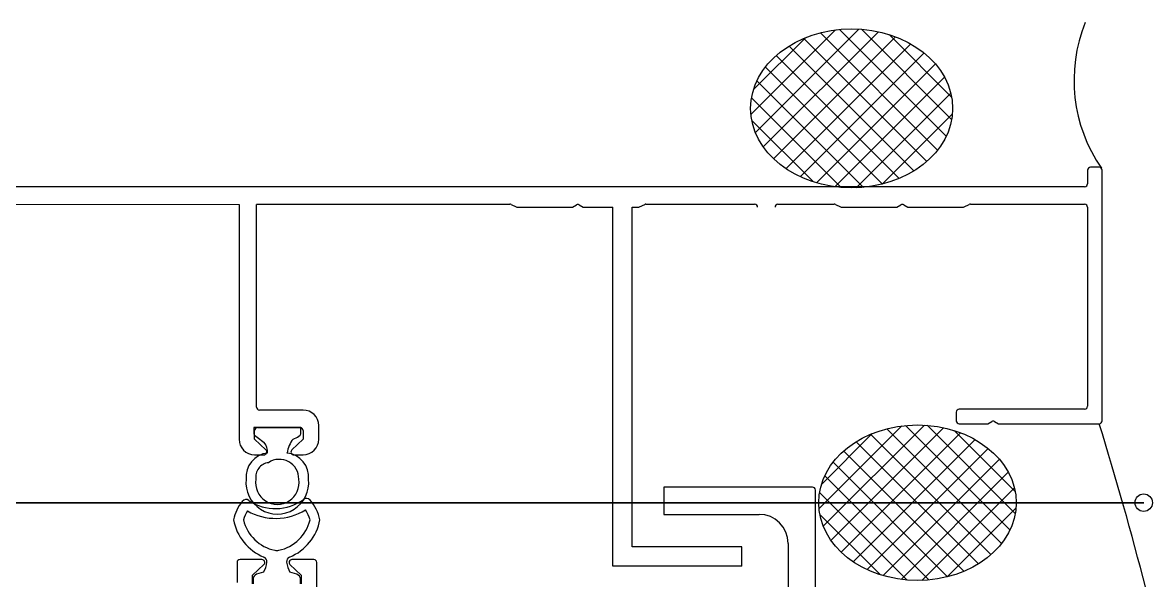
# Model space of a CAD drawing. Header units: millimetres. Extents: x 182 to 305, y 81 to 164.
# Drawn here: x 261.1073 to 261.2236, y 109.6848 to 109.7421 of the extents above; entities that cross this region are included whole.
import ezdxf

# ---------------------------------------------------------------- set-up
doc = ezdxf.new("R2010")
doc.units = ezdxf.units.MM
doc.linetypes.add('ACAD_ISO04W100', pattern=[30.5, 24, -3, 0.5, -3])
for name, color, linetype in [('Cascio-Accesorios', 7, 'Continuous'), ('Cascio-Perfil', 7, 'Continuous'), ('Cascio-Silicona', 7, 'Continuous')]:
    doc.layers.add(name, color=color, linetype=linetype)

msp = doc.modelspace()

# ---------------------------------------------------------------- linework, layer by layer
at = {"color": 252}
for centre, radius in [((261.222693, 109.692765, -1322.203034), 0.0008951074783792), ((261.222693, 109.692765, -1322.203034), 0.0008951074783792), ((261.222694, 109.692765, -1322.203034), 0.000895117325264), ((261.222694, 109.692765, -1322.203034), 0.000895117325264)]:
    msp.add_circle(centre, radius, dxfattribs=at)
at = {"layer": 'Cascio-Accesorios', "color": 252, "linetype": 'Continuous'}
for p, q in [((261.19337, 109.741484, -1276.081621), (261.18274, 109.730854, -1276.081621)), ((261.19337, 109.741484, -1276.081621), (261.18274, 109.730854, -1276.081621)), ((261.191386, 109.741444, -1276.081621), (261.202375, 109.730455, -1276.081621)), ((261.191386, 109.741444, -1276.081621), (261.202375, 109.730455, -1276.081621)), ((261.193661, 109.741465, -1276.081621), (261.202935, 109.73219, -1276.081621)), ((261.193661, 109.741465, -1276.081621), (261.202935, 109.73219, -1276.081621)), ((261.19099, 109.741399, -1276.081621), (261.182285, 109.732695, -1276.081621)), ((261.19099, 109.741399, -1276.081621), (261.182285, 109.732695, -1276.081621)), ((261.187893, 109.740598, -1276.081621), (261.182547, 109.735253, -1276.081621)), ((261.187893, 109.740598, -1276.081621), (261.182547, 109.735253, -1276.081621)), ((261.195394, 109.741212, -1276.081621), (261.183551, 109.729368, -1276.081621)), ((261.195394, 109.741212, -1276.081621), (261.183551, 109.729368, -1276.081621)), ((261.197167, 109.740689, -1276.081621), (261.184613, 109.728135, -1276.081621)), ((261.197167, 109.740689, -1276.081621), (261.184613, 109.728135, -1276.081621)), ((261.187714, 109.740524, -1276.081621), (261.200377, 109.727861, -1276.081621)), ((261.187714, 109.740524, -1276.081621), (261.200377, 109.727861, -1276.081621)), ((261.189431, 109.741103, -1276.081621), (261.201495, 109.729039, -1276.081621)), ((261.189431, 109.741103, -1276.081621), (261.201495, 109.729039, -1276.081621)), ((261.196502, 109.74092, -1276.081621), (261.202929, 109.734492, -1276.081621)), ((261.196502, 109.74092, -1276.081621), (261.202929, 109.734492, -1276.081621)), ((261.198729, 109.739955, -1276.081621), (261.185886, 109.727112, -1276.081621)), ((261.198729, 109.739955, -1276.081621), (261.185886, 109.727112, -1276.081621)), ((261.186201, 109.739741, -1276.081621), (261.199055, 109.726887, -1276.081621)), ((261.186201, 109.739741, -1276.081621), (261.199055, 109.726887, -1276.081621)), ((261.184883, 109.738763, -1276.081621), (261.197537, 109.726109, -1276.081621)), ((261.184883, 109.738763, -1276.081621), (261.197537, 109.726109, -1276.081621)), ((261.200096, 109.739026, -1276.081621), (261.187355, 109.726285, -1276.081621)), ((261.200096, 109.739026, -1276.081621), (261.187355, 109.726285, -1276.081621)), ((261.183771, 109.737579, -1276.081621), (261.195814, 109.725535, -1276.081621)), ((261.183771, 109.737579, -1276.081621), (261.195814, 109.725535, -1276.081621)), ((261.201261, 109.737896, -1276.081621), (261.189024, 109.725658, -1276.081621)), ((261.201261, 109.737896, -1276.081621), (261.189024, 109.725658, -1276.081621)), ((261.182897, 109.736157, -1276.081621), (261.193853, 109.725201, -1276.081621)), ((261.182897, 109.736157, -1276.081621), (261.193853, 109.725201, -1276.081621)), ((261.2022, 109.736538, -1276.081621), (261.190921, 109.725259, -1276.081621)), ((261.2022, 109.736538, -1276.081621), (261.190921, 109.725259, -1276.081621)), ((261.202844, 109.734887, -1276.081621), (261.193111, 109.725154, -1276.081621)), ((261.202844, 109.734887, -1276.081621), (261.193111, 109.725154, -1276.081621)), ((261.182346, 109.734412, -1276.081621), (261.191568, 109.72519, -1276.081621)), ((261.182346, 109.734412, -1276.081621), (261.191568, 109.72519, -1276.081621)), ((261.20301, 109.732757, -1276.081621), (261.19578, 109.725527, -1276.081621)), ((261.20301, 109.732757, -1276.081621), (261.19578, 109.725527, -1276.081621)), ((261.182374, 109.732089, -1276.081621), (261.188706, 109.725756, -1276.081621)), ((261.182374, 109.732089, -1276.081621), (261.188706, 109.725756, -1276.081621)), ((261.200126, 109.700742, -1277.102876), (261.189731, 109.690347, -1277.102876)), ((261.200126, 109.700742, -1277.102876), (261.189731, 109.690347, -1277.102876)), ((261.20041, 109.700723, -1277.102876), (261.209479, 109.691654, -1277.102876)), ((261.20041, 109.700723, -1277.102876), (261.209479, 109.691654, -1277.102876)), ((261.197798, 109.700659, -1277.102876), (261.189286, 109.692147, -1277.102876)), ((261.197798, 109.700659, -1277.102876), (261.189286, 109.692147, -1277.102876)), ((261.19477, 109.699876, -1277.102876), (261.189542, 109.694648, -1277.102876)), ((261.19477, 109.699876, -1277.102876), (261.189542, 109.694648, -1277.102876)), ((261.202105, 109.700476, -1277.102876), (261.190523, 109.688894, -1277.102876)), ((261.202105, 109.700476, -1277.102876), (261.190523, 109.688894, -1277.102876)), ((261.203838, 109.699964, -1277.102876), (261.191563, 109.687689, -1277.102876)), ((261.203838, 109.699964, -1277.102876), (261.191563, 109.687689, -1277.102876)), ((261.194594, 109.699803, -1277.102876), (261.206977, 109.68742, -1277.102876)), ((261.194594, 109.699803, -1277.102876), (261.206977, 109.68742, -1277.102876)), ((261.196273, 109.700369, -1277.102876), (261.20807, 109.688572, -1277.102876)), ((261.196273, 109.700369, -1277.102876), (261.20807, 109.688572, -1277.102876)), ((261.198185, 109.700702, -1277.102876), (261.208931, 109.689957, -1277.102876)), ((261.198185, 109.700702, -1277.102876), (261.208931, 109.689957, -1277.102876)), ((261.203188, 109.70019, -1277.102876), (261.209473, 109.693905, -1277.102876)), ((261.203188, 109.70019, -1277.102876), (261.209473, 109.693905, -1277.102876)), ((261.205366, 109.699247, -1277.102876), (261.192807, 109.686688, -1277.102876)), ((261.205366, 109.699247, -1277.102876), (261.192807, 109.686688, -1277.102876)), ((261.193115, 109.699037, -1277.102876), (261.205684, 109.686468, -1277.102876)), ((261.193115, 109.699037, -1277.102876), (261.205684, 109.686468, -1277.102876)), ((261.191827, 109.69808, -1277.102876), (261.2042, 109.685707, -1277.102876)), ((261.191827, 109.69808, -1277.102876), (261.2042, 109.685707, -1277.102876)), ((261.206702, 109.698338, -1277.102876), (261.194243, 109.685879, -1277.102876)), ((261.206702, 109.698338, -1277.102876), (261.194243, 109.685879, -1277.102876)), ((261.207842, 109.697233, -1277.102876), (261.195876, 109.685266, -1277.102876)), ((261.207842, 109.697233, -1277.102876), (261.195876, 109.685266, -1277.102876)), ((261.190739, 109.696923, -1277.102876), (261.202516, 109.685146, -1277.102876)), ((261.190739, 109.696923, -1277.102876), (261.202516, 109.685146, -1277.102876)), ((261.189884, 109.695533, -1277.102876), (261.200598, 109.684819, -1277.102876)), ((261.189884, 109.695533, -1277.102876), (261.200598, 109.684819, -1277.102876)), ((261.20876, 109.695905, -1277.102876), (261.19773, 109.684876, -1277.102876)), ((261.20876, 109.695905, -1277.102876), (261.19773, 109.684876, -1277.102876)), ((261.189346, 109.693826, -1277.102876), (261.198364, 109.684808, -1277.102876)), ((261.189346, 109.693826, -1277.102876), (261.198364, 109.684808, -1277.102876)), ((261.20939, 109.69429, -1277.102876), (261.199873, 109.684773, -1277.102876)), ((261.20939, 109.69429, -1277.102876), (261.199873, 109.684773, -1277.102876)), ((261.189372, 109.691554, -1277.102876), (261.195565, 109.685362, -1277.102876)), ((261.189372, 109.691554, -1277.102876), (261.195565, 109.685362, -1277.102876)), ((261.209552, 109.692208, -1277.102876), (261.202482, 109.685138, -1277.102876)), ((261.209552, 109.692208, -1277.102876), (261.202482, 109.685138, -1277.102876))]:
    msp.add_line(p, q, dxfattribs=at)
at = {"layer": 'Cascio-Accesorios', "color": 252}
for p, q in [((261.135991, 109.700487, -1322.203034), (261.131123, 109.700487, -1322.203034)), ((261.131123, 109.700487, -1322.203034), (261.131123, 109.699999, -1322.203034)), ((261.135991, 109.700487, -1322.203034), (261.131123, 109.700487, -1322.203034)), ((261.131123, 109.700487, -1322.203034), (261.131123, 109.699999, -1322.203034)), ((261.135991, 109.699999, -1322.203034), (261.135991, 109.700487, -1322.203034)), ((261.135991, 109.699999, -1322.203034), (261.135991, 109.700487, -1322.203034)), ((261.13148, 109.69952, -1322.203034), (261.1322, 109.698955, -1322.203034)), ((261.13148, 109.69952, -1322.203034), (261.1322, 109.698955, -1322.203034)), ((261.135183, 109.699305, -1322.203034), (261.135634, 109.69952, -1322.203034)), ((261.135183, 109.699305, -1322.203034), (261.135634, 109.69952, -1322.203034)), ((261.134557, 109.697875, -1322.203034), (261.134557, 109.697887, -1322.203034)), ((261.134557, 109.697875, -1322.203034), (261.134557, 109.697887, -1322.203034)), ((261.132138, 109.685609, -1322.203034), (261.131419, 109.685395, -1322.203034)), ((261.132138, 109.685609, -1322.203034), (261.131419, 109.685395, -1322.203034)), ((261.135572, 109.685395, -1322.203034), (261.134852, 109.685609, -1322.203034)), ((261.135572, 109.685395, -1322.203034), (261.134852, 109.685609, -1322.203034)), ((261.131062, 109.684916, -1322.203034), (261.131062, 109.684427, -1322.203034)), ((261.131062, 109.684916, -1322.203034), (261.131062, 109.684427, -1322.203034)), ((261.135929, 109.684427, -1322.203034), (261.135929, 109.684916, -1322.203034)), ((261.135929, 109.684427, -1322.203034), (261.135929, 109.684916, -1322.203034))]:
    msp.add_line(p, q, dxfattribs=at)
for centre, radius, start, end in [((261.131623, 109.699999, -1322.203034), 0.0004999945376767, 180, 253.388792), ((261.131623, 109.699999, -1322.203034), 0.0004999945376767, 180, 253.388792), ((261.135491, 109.699999, -1322.203034), 0.0004999945311049, 286.611208, 0), ((261.135491, 109.699999, -1322.203034), 0.0004999945311049, 286.611208, 0), ((261.130907, 109.69793, -1322.203034), 0.0016500561180726, 358.101908, 38.438366), ((261.130907, 109.69793, -1322.203034), 0.0016500561180726, 358.101908, 38.438366), ((261.137597, 109.697392, -1322.203034), 0.0030802310281595, 141.609666, 170.75333), ((261.137597, 109.697392, -1322.203034), 0.0030802310281595, 141.609666, 170.75333), ((261.13282, 109.695405, -1322.203034), 0.0024837101064164, 96.095485, 185.261812), ((261.13282, 109.695405, -1322.203034), 0.0024837101064164, 96.095485, 185.261812), ((261.134294, 109.695405, -1322.203034), 0.0024838923532861, 354.742909, 83.914116), ((261.134294, 109.695405, -1322.203034), 0.0024838923532861, 354.742909, 83.914116), ((261.13282, 109.695405, -1322.203034), 0.0014837101041541, 96.613659, 189.06848), ((261.13282, 109.695405, -1322.203034), 0.0014837101041541, 96.613659, 189.06848), ((261.133768, 109.695231, -1322.203034), 0.001991763308413, 358.279897, 124.169274), ((261.133768, 109.695231, -1322.203034), 0.001991763308413, 358.279897, 124.169274), ((261.133557, 109.694819, -1322.203034), 0.0032299604307653, 173.622975, 6.377025), ((261.133557, 109.694819, -1322.203034), 0.0032299604307653, 173.622975, 6.377025), ((261.133557, 109.694819, -1322.203034), 0.0022299604466301, 170.900375, 9.098472), ((261.133557, 109.694819, -1322.203034), 0.0022299604466301, 170.900375, 9.098472), ((261.133495, 109.690045, -1322.203034), 0.0045532930755134, 141.122215, 167.769669), ((261.133495, 109.690045, -1322.203034), 0.0045532930755134, 141.122215, 167.769669), ((261.13034, 109.692589, -1322.203034), 0.0005000000214278, 55.484631, 141.122215), ((261.13034, 109.692589, -1322.203034), 0.0005000000214278, 55.484631, 141.122215), ((261.133363, 109.696985, -1322.203034), 0.0048355703198151, 235.484628, 306.697061), ((261.133363, 109.696985, -1322.203034), 0.0048355703198151, 235.484628, 306.697061), ((261.136552, 109.692707, -1322.203034), 0.0004999999954019, 41.05947, 126.697061), ((261.136552, 109.692707, -1322.203034), 0.0004999999954019, 41.05947, 126.697061), ((261.133495, 109.690045, -1322.203034), 0.0045532930909529, 12.230331, 41.059473), ((261.133495, 109.690045, -1322.203034), 0.0045532930909529, 12.230331, 41.059473), ((261.133495, 109.690045, -1322.203034), 0.0035532930278436, 148.241047, 164.523265), ((261.133495, 109.690045, -1322.203034), 0.0035532930278436, 148.241047, 164.523265), ((261.133363, 109.696985, -1322.203034), 0.0058355703111585, 240.324635, 301.857054), ((261.133363, 109.696985, -1322.203034), 0.0058355703111585, 240.324635, 301.857054), ((261.133495, 109.690045, -1322.203034), 0.0035532931026928, 15.48327, 33.940641), ((261.133495, 109.690045, -1322.203034), 0.0035532931026928, 15.48327, 33.940641), ((261.134143, 109.691963, -1322.203034), 0.005185904319301, 190.595001, 247.645922), ((261.134143, 109.691963, -1322.203034), 0.005185904319301, 190.595001, 247.645922), ((261.134143, 109.691963, -1322.203034), 0.0041859043269179, 193.397588, 258.310508), ((261.134143, 109.691963, -1322.203034), 0.0041859043269179, 193.397588, 258.310508), ((261.132842, 109.691968, -1322.203034), 0.0041930273255593, 281.853852, 346.559348), ((261.132842, 109.691968, -1322.203034), 0.0041930273255593, 281.853852, 346.559348), ((261.132841, 109.691969, -1322.203034), 0.0051938484282973, 292.4017, 349.357377), ((261.132841, 109.691969, -1322.203034), 0.0051938484282973, 292.4017, 349.357377), ((261.13198, 109.686704, -1322.203034), 0.0005000000057974, 353.257459, 67.645921), ((261.13198, 109.686704, -1322.203034), 0.0005000000057974, 353.257459, 67.645921), ((261.133497, 109.688843, -1322.203034), 0.0009999999796364, 258.310506, 281.853851), ((261.133497, 109.688843, -1322.203034), 0.0009999999796364, 258.310506, 281.853851), ((261.13501, 109.686704, -1322.203034), 0.0005000000022939, 112.354079, 186.742541), ((261.13501, 109.686704, -1322.203034), 0.0005000000022939, 112.354079, 186.742541), ((261.129727, 109.686971, -1322.203034), 0.0027695705211818, 330.554235, 353.25746), ((261.129727, 109.686971, -1322.203034), 0.0027695705211818, 330.554235, 353.25746), ((261.137264, 109.686971, -1322.203034), 0.0027695705127398, 186.74254, 209.445765), ((261.137264, 109.686971, -1322.203034), 0.0027695705127398, 186.74254, 209.445765), ((261.131562, 109.684916, -1322.203034), 0.0004999944753264, 106.61121, 179.999997), ((261.131562, 109.684916, -1322.203034), 0.0004999944753264, 106.61121, 179.999997), ((261.135429, 109.684916, -1322.203034), 0.0004999944940209, 3e-06, 73.388791), ((261.135429, 109.684916, -1322.203034), 0.0004999944940209, 3e-06, 73.388791)]:
    msp.add_arc(centre, radius, start, end, dxfattribs=at)
for centre, major_axis in [((261.192645, 109.733325, -1322.203034), (-0.0103906313549105, -3e-16)), ((261.192645, 109.733325, -1322.203034), (-0.0103906313549105, -3e-16)), ((261.199416, 109.692763, -1322.203034), (-0.0101605542896096, -3e-16)), ((261.199416, 109.692763, -1322.203034), (-0.0101605542896096, -3e-16))]:
    msp.add_ellipse(centre, major_axis=major_axis, ratio=0.787162, dxfattribs=at)
at = {"layer": 'Cascio-Perfil', "color": 252, "linetype": 'Continuous'}
for p, q in [((261.216917, 109.726965, -1322.203034), (261.216917, 109.725565, -1322.203034)), ((261.216917, 109.726965, -1322.203034), (261.216917, 109.725565, -1322.203034)), ((261.218116, 109.727265, -1322.203034), (261.217217, 109.727265, -1322.203034)), ((261.218116, 109.727265, -1322.203034), (261.217217, 109.727265, -1322.203034)), ((261.218416, 109.701186, -1322.203034), (261.218416, 109.726965, -1322.203034)), ((261.218416, 109.701186, -1322.203034), (261.218416, 109.726965, -1322.203034)), ((261.216617, 109.725265, -1322.203034), (261.069216, 109.725265, -1322.203034)), ((261.216617, 109.725265, -1322.203034), (261.069216, 109.725265, -1322.203034)), ((261.104316, 109.723465, -1322.203034), (261.129616, 109.723447, -1322.203034)), ((261.104316, 109.723465, -1322.203034), (261.129616, 109.723447, -1322.203034)), ((261.131416, 109.723465, -1322.203034), (261.157478, 109.723465, -1322.203034)), ((261.131416, 109.723465, -1322.203034), (261.157478, 109.723465, -1322.203034)), ((261.157605, 109.723437, -1322.203034), (261.158127, 109.723193, -1322.203034)), ((261.157605, 109.723437, -1322.203034), (261.158127, 109.723193, -1322.203034)), ((261.158254, 109.723165, -1322.203034), (261.163915, 109.723165, -1322.203034)), ((261.158254, 109.723165, -1322.203034), (261.163915, 109.723165, -1322.203034)), ((261.163915, 109.723165, -1322.203034), (261.164325, 109.723402, -1322.203034)), ((261.163915, 109.723165, -1322.203034), (261.164325, 109.723402, -1322.203034)), ((261.164625, 109.723402, -1322.203034), (261.165036, 109.723165, -1322.203034)), ((261.164625, 109.723402, -1322.203034), (261.165036, 109.723165, -1322.203034)), ((261.165036, 109.723165, -1322.203034), (261.168081, 109.723165, -1322.203034)), ((261.165036, 109.723165, -1322.203034), (261.168081, 109.723165, -1322.203034)), ((261.168081, 109.686227), (261.168081, 109.723165)), ((261.168081, 109.686227), (261.168081, 109.723165)), ((261.170081, 109.723165, -1322.203034), (261.170701, 109.723165, -1322.203034)), ((261.170081, 109.688227), (261.170081, 109.723165)), ((261.170081, 109.723165, -1322.203034), (261.170701, 109.723165, -1322.203034)), ((261.170081, 109.688227), (261.170081, 109.723165)), ((261.170828, 109.723193, -1322.203034), (261.171351, 109.723437, -1322.203034)), ((261.170828, 109.723193, -1322.203034), (261.171351, 109.723437, -1322.203034)), ((261.171478, 109.723465, -1322.203034), (261.182666, 109.723465, -1322.203034)), ((261.171478, 109.723465, -1322.203034), (261.182666, 109.723465, -1322.203034)), ((261.185066, 109.723465, -1322.203034), (261.190858, 109.723465, -1322.203034)), ((261.185066, 109.723465, -1322.203034), (261.190858, 109.723465, -1322.203034)), ((261.190985, 109.723437, -1322.203034), (261.191508, 109.723193, -1322.203034)), ((261.190985, 109.723437, -1322.203034), (261.191508, 109.723193, -1322.203034)), ((261.191635, 109.723165, -1322.203034), (261.197295, 109.723165, -1322.203034)), ((261.191635, 109.723165, -1322.203034), (261.197295, 109.723165, -1322.203034)), ((261.197295, 109.723165, -1322.203034), (261.197706, 109.723402, -1322.203034)), ((261.197295, 109.723165, -1322.203034), (261.197706, 109.723402, -1322.203034)), ((261.198006, 109.723402, -1322.203034), (261.198416, 109.723165, -1322.203034)), ((261.198006, 109.723402, -1322.203034), (261.198416, 109.723165, -1322.203034)), ((261.198416, 109.723165, -1322.203034), (261.204082, 109.723165, -1322.203034)), ((261.198416, 109.723165, -1322.203034), (261.204082, 109.723165, -1322.203034)), ((261.204209, 109.723193, -1322.203034), (261.204732, 109.723437, -1322.203034)), ((261.204209, 109.723193, -1322.203034), (261.204732, 109.723437, -1322.203034)), ((261.204858, 109.723465, -1322.203034), (261.216616, 109.723465, -1322.203034)), ((261.204858, 109.723465, -1322.203034), (261.216616, 109.723465, -1322.203034)), ((261.216916, 109.723165, -1322.203034), (261.216916, 109.702686, -1322.203034)), ((261.216916, 109.723165, -1322.203034), (261.216916, 109.702686, -1322.203034)), ((261.203416, 109.702086, -1322.203034), (261.203416, 109.701186, -1322.203034)), ((261.203416, 109.702086, -1322.203034), (261.203416, 109.701186, -1322.203034)), ((261.216616, 109.702386, -1322.203034), (261.203716, 109.702386, -1322.203034)), ((261.216616, 109.702386, -1322.203034), (261.203716, 109.702386, -1322.203034)), ((261.203716, 109.700886, -1322.203034), (261.206645, 109.700886, -1322.203034)), ((261.203716, 109.700886, -1322.203034), (261.206645, 109.700886, -1322.203034)), ((261.206645, 109.700886, -1322.203034), (261.207056, 109.701123, -1322.203034)), ((261.206645, 109.700886, -1322.203034), (261.207056, 109.701123, -1322.203034)), ((261.207356, 109.701123, -1322.203034), (261.207766, 109.700886, -1322.203034)), ((261.207356, 109.701123, -1322.203034), (261.207766, 109.700886, -1322.203034)), ((261.207766, 109.700886, -1322.203034), (261.218116, 109.700886, -1322.203034)), ((261.207766, 109.700886, -1322.203034), (261.218116, 109.700886, -1322.203034)), ((261.181333, 109.688227), (261.170081, 109.688227)), ((261.181333, 109.688227), (261.170081, 109.688227)), ((261.181333, 109.686227), (261.181333, 109.688227)), ((261.181333, 109.686227), (261.181333, 109.688227)), ((261.181333, 109.686227), (261.168081, 109.686227)), ((261.181333, 109.686227), (261.168081, 109.686227))]:
    msp.add_line(p, q, dxfattribs=at)
at = {"layer": 'Cascio-Perfil', "color": 252}
for p, q in [((261.129616, 109.723447, -1322.203034), (261.129616, 109.699287, -1322.203034)), ((261.129616, 109.723447, -1322.203034), (261.129616, 109.699287, -1322.203034)), ((261.131416, 109.702587, -1322.203034), (261.131416, 109.723447, -1322.203034)), ((261.131416, 109.702587, -1322.203034), (261.131416, 109.723447, -1322.203034)), ((261.136216, 109.702287, -1322.203034), (261.131716, 109.702287, -1322.203034)), ((261.136216, 109.702287, -1322.203034), (261.131716, 109.702287, -1322.203034)), ((261.131216, 109.699287, -1322.203034), (261.131216, 109.700187, -1322.203034)), ((261.131216, 109.699287, -1322.203034), (261.131216, 109.700187, -1322.203034)), ((261.131516, 109.700487, -1322.203034), (261.135916, 109.700487, -1322.203034)), ((261.131516, 109.700487, -1322.203034), (261.135916, 109.700487, -1322.203034)), ((261.136216, 109.700187, -1322.203034), (261.136216, 109.699287, -1322.203034)), ((261.136216, 109.700187, -1322.203034), (261.136216, 109.699287, -1322.203034)), ((261.137816, 109.699287, -1322.203034), (261.137816, 109.700687, -1322.203034)), ((261.137816, 109.699287, -1322.203034), (261.137816, 109.700687, -1322.203034)), ((261.132375, 109.698207, -1322.203034), (261.131216, 109.699287, -1322.203034)), ((261.132375, 109.698207, -1322.203034), (261.131216, 109.699287, -1322.203034)), ((261.136216, 109.699287, -1322.203034), (261.135057, 109.698207, -1322.203034)), ((261.136216, 109.699287, -1322.203034), (261.135057, 109.698207, -1322.203034)), ((261.131216, 109.697687, -1322.203034), (261.13217, 109.697687, -1322.203034)), ((261.131216, 109.697687, -1322.203034), (261.13217, 109.697687, -1322.203034)), ((261.135262, 109.697687, -1322.203034), (261.136216, 109.697687, -1322.203034)), ((261.135262, 109.697687, -1322.203034), (261.136216, 109.697687, -1322.203034)), ((261.188616, 109.694365, -1322.203034), (261.173324, 109.694365, -1322.203034)), ((261.173324, 109.694365, -1322.203034), (261.173324, 109.691565, -1322.203034)), ((261.188616, 109.694365, -1322.203034), (261.173324, 109.694365, -1322.203034)), ((261.173324, 109.694365, -1322.203034), (261.173324, 109.691565, -1322.203034)), ((261.188916, 109.682411, -1322.203034), (261.188916, 109.694065, -1322.203034)), ((261.188916, 109.682411, -1322.203034), (261.188916, 109.694065, -1322.203034)), ((261.173324, 109.691565, -1322.203034), (261.183116, 109.691565, -1322.203034)), ((261.173324, 109.691565, -1322.203034), (261.183116, 109.691565, -1322.203034)), ((261.186116, 109.688565, -1322.203034), (261.186116, 109.68664, -1322.203034)), ((261.186116, 109.688565, -1322.203034), (261.186116, 109.68664, -1322.203034)), ((261.131971, 109.686915, -1322.203034), (261.129717, 109.686915, -1322.203034)), ((261.131971, 109.686915, -1322.203034), (261.129717, 109.686915, -1322.203034)), ((261.137317, 109.686915, -1322.203034), (261.135062, 109.686915, -1322.203034)), ((261.137317, 109.686915, -1322.203034), (261.135062, 109.686915, -1322.203034)), ((261.129417, 109.686615, -1322.203034), (261.129417, 109.684547, -1322.203034)), ((261.129417, 109.686615, -1322.203034), (261.129417, 109.684547, -1322.203034)), ((261.131017, 109.685315, -1322.203034), (261.132175, 109.686396, -1322.203034)), ((261.131017, 109.685315, -1322.203034), (261.132175, 109.686396, -1322.203034)), ((261.134858, 109.686396, -1322.203034), (261.136017, 109.685315, -1322.203034)), ((261.134858, 109.686396, -1322.203034), (261.136017, 109.685315, -1322.203034)), ((261.137617, 109.684115, -1322.203034), (261.137617, 109.686615, -1322.203034)), ((261.137617, 109.684115, -1322.203034), (261.137617, 109.686615, -1322.203034)), ((261.186116, 109.68664, -1322.203034), (261.186116, 109.665565, -1322.203034)), ((261.186116, 109.68664, -1322.203034), (261.186116, 109.665565, -1322.203034)), ((261.131017, 109.684415, -1322.203034), (261.131017, 109.685315, -1322.203034)), ((261.131017, 109.684415, -1322.203034), (261.131017, 109.685315, -1322.203034)), ((261.136017, 109.685315, -1322.203034), (261.136017, 109.684415, -1322.203034)), ((261.136017, 109.685315, -1322.203034), (261.136017, 109.684415, -1322.203034))]:
    msp.add_line(p, q, dxfattribs=at)
at = {"layer": 'Cascio-Perfil', "color": 252, "linetype": 'ACAD_ISO04W100', "ltscale": 0.5}
for p, q in [((261.222694, 109.692765, -1322.203034), (260.941045, 109.692765, -1322.203034)), ((261.222694, 109.692765, -1322.203034), (260.941045, 109.692765, -1322.203034)), ((261.222693, 109.692765, -1322.203034), (261.042837, 109.692765, -1322.203034)), ((261.222693, 109.692765, -1322.203034), (261.042837, 109.692765, -1322.203034))]:
    msp.add_line(p, q, dxfattribs=at)
at = {"layer": 'Cascio-Perfil', "color": 252, "linetype": 'ACAD_ISO04W100', "ltscale": 0.45}
msp.add_line((261.054351, 109.692765, -1322.203034), (261.222693, 109.692765, -1322.203034), dxfattribs=at)
msp.add_line((261.054351, 109.692765, -1322.203034), (261.222693, 109.692765, -1322.203034), dxfattribs=at)
at = {"layer": 'Cascio-Perfil', "color": 252, "linetype": 'Continuous'}
for centre, radius, start, end in [((261.217217, 109.726965, -1322.203034), 0.0003000000000029, 90, 180), ((261.217217, 109.726965, -1322.203034), 0.0003000000000029, 90, 180), ((261.218116, 109.726965, -1322.203034), 0.0003000000000029, 0, 90), ((261.218116, 109.726965, -1322.203034), 0.0003000000000029, 0, 90), ((261.216617, 109.725565, -1322.203034), 0.0002999999999997, 270, 0), ((261.216617, 109.725565, -1322.203034), 0.0002999999999997, 270, 0), ((261.157478, 109.723165, -1322.203034), 0.0002999999999999, 65, 90), ((261.157478, 109.723165, -1322.203034), 0.0002999999999999, 65, 90), ((261.158254, 109.723465, -1322.203034), 0.0002999999999997, 245, 270), ((261.158254, 109.723465, -1322.203034), 0.0002999999999997, 245, 270), ((261.164475, 109.723142, -1322.203034), 0.0003000000000116, 59.99975, 120.00025), ((261.164475, 109.723142, -1322.203034), 0.0003000000000116, 59.99975, 120.00025), ((261.170701, 109.723465, -1322.203034), 0.0002999999999989, 270, 295), ((261.170701, 109.723465, -1322.203034), 0.0002999999999989, 270, 295), ((261.171478, 109.723165, -1322.203034), 0.0002999999999994, 90, 115), ((261.171478, 109.723165, -1322.203034), 0.0002999999999994, 90, 115), ((261.182666, 109.723165, -1322.203034), 0.0003000000000011, 0, 90), ((261.182666, 109.723165, -1322.203034), 0.0003000000000011, 0, 90), ((261.185066, 109.723165, -1322.203034), 0.0002999999999997, 90, 180), ((261.185066, 109.723165, -1322.203034), 0.0002999999999997, 90, 180), ((261.190858, 109.723165, -1322.203034), 0.0003000000000001, 65, 90), ((261.190858, 109.723165, -1322.203034), 0.0003000000000001, 65, 90), ((261.191635, 109.723465, -1322.203034), 0.0002999999999997, 245, 270), ((261.191635, 109.723465, -1322.203034), 0.0002999999999997, 245, 270), ((261.197856, 109.723142, -1322.203034), 0.0003000000000116, 59.99975, 120.00025), ((261.197856, 109.723142, -1322.203034), 0.0003000000000116, 59.99975, 120.00025), ((261.204082, 109.723465, -1322.203034), 0.0002999999999989, 270, 295), ((261.204082, 109.723465, -1322.203034), 0.0002999999999989, 270, 295), ((261.204858, 109.723165, -1322.203034), 0.0003000000000002, 90, 115), ((261.204858, 109.723165, -1322.203034), 0.0003000000000002, 90, 115), ((261.216616, 109.723165, -1322.203034), 0.000300000000012, 0, 90), ((261.216616, 109.723165, -1322.203034), 0.000300000000012, 0, 90), ((261.203716, 109.702086, -1322.203034), 0.0003000000000029, 90, 180), ((261.203716, 109.702086, -1322.203034), 0.0003000000000029, 90, 180), ((261.216616, 109.702686, -1322.203034), 0.0002999095051928, 270, 0), ((261.216616, 109.702686, -1322.203034), 0.0002999095051928, 270, 0), ((261.203716, 109.701186, -1322.203034), 0.0002999999999884, 180, 270), ((261.203716, 109.701186, -1322.203034), 0.0002999999999884, 180, 270), ((261.207206, 109.700863, -1322.203034), 0.0003000000000125, 59.99975, 120.00025), ((261.207206, 109.700863, -1322.203034), 0.0003000000000125, 59.99975, 120.00025), ((261.218116, 109.701186, -1322.203034), 0.0003000000000902, 270, 0), ((261.218116, 109.701186, -1322.203034), 0.0003000000000902, 270, 0)]:
    msp.add_arc(centre, radius, start, end, dxfattribs=at)
at = {"layer": 'Cascio-Perfil', "color": 252}
for centre, radius, start, end in [((261.131716, 109.702587, -1322.203034), 0.0002999999999956, 180, 270), ((261.131716, 109.702587, -1322.203034), 0.0002999999999956, 180, 270), ((261.136216, 109.700687, -1322.203034), 0.0015999999999913, 0, 90), ((261.136216, 109.700687, -1322.203034), 0.0015999999999913, 0, 90), ((261.131516, 109.700187, -1322.203034), 0.0002999999999884, 90, 180), ((261.131516, 109.700187, -1322.203034), 0.0002999999999884, 90, 180), ((261.135916, 109.700187, -1322.203034), 0.0002999999999956, 0, 90), ((261.135916, 109.700187, -1322.203034), 0.0002999999999956, 0, 90), ((261.131216, 109.699287, -1322.203034), 0.0016000000000058, 180, 270), ((261.131216, 109.699287, -1322.203034), 0.0016000000000058, 180, 270), ((261.136216, 109.699287, -1322.203034), 0.0015999999999985, 270, 0), ((261.136216, 109.699287, -1322.203034), 0.0015999999999985, 270, 0), ((261.13217, 109.697987, -1322.203034), 0.0003000000000029, 270, 47.000002), ((261.13217, 109.697987, -1322.203034), 0.0003000000000029, 270, 47.000002), ((261.135262, 109.697987, -1322.203034), 0.0003000000000076, 132.999998, 270), ((261.135262, 109.697987, -1322.203034), 0.0003000000000076, 132.999998, 270), ((261.188616, 109.694065, -1322.203034), 0.0002999999996973, 6e-06, 90), ((261.188616, 109.694065, -1322.203034), 0.0002999999996973, 6e-06, 90), ((261.183116, 109.688565, -1322.203034), 0.0029999999969732, 0, 90), ((261.183116, 109.688565, -1322.203034), 0.0029999999969732, 0, 90), ((261.129717, 109.686615, -1322.203034), 0.0002999966997979, 90, 180), ((261.129717, 109.686615, -1322.203034), 0.0002999966997979, 90, 180), ((261.131971, 109.686615, -1322.203034), 0.000299996699795, 312.999998, 90), ((261.131971, 109.686615, -1322.203034), 0.000299996699795, 312.999998, 90), ((261.135062, 109.686615, -1322.203034), 0.0002999966997979, 90, 227.000002), ((261.135062, 109.686615, -1322.203034), 0.0002999966997979, 90, 227.000002), ((261.137317, 109.686615, -1322.203034), 0.0002999966997998, 0, 90), ((261.137317, 109.686615, -1322.203034), 0.0002999966997998, 0, 90)]:
    msp.add_arc(centre, radius, start, end, dxfattribs=at)
at = {"layer": 'Cascio-Silicona', "color": 252}
for centre, radius, start, end in [((261.231478, 109.73622, 1322.203034), 0.0159547682042624, 158.187268, 214.546348), ((261.231478, 109.73622, 1322.203034), 0.0159547682042624, 158.187268, 214.546348), ((260.867981, 109.592651, -1322.203034), 0.3664824797977437, 14.428066, 17.177679), ((260.867981, 109.592651, -1322.203034), 0.3664824797977437, 14.428066, 17.177679)]:
    msp.add_arc(centre, radius, start, end, dxfattribs=at)

doc.saveas('drawing.dxf')
